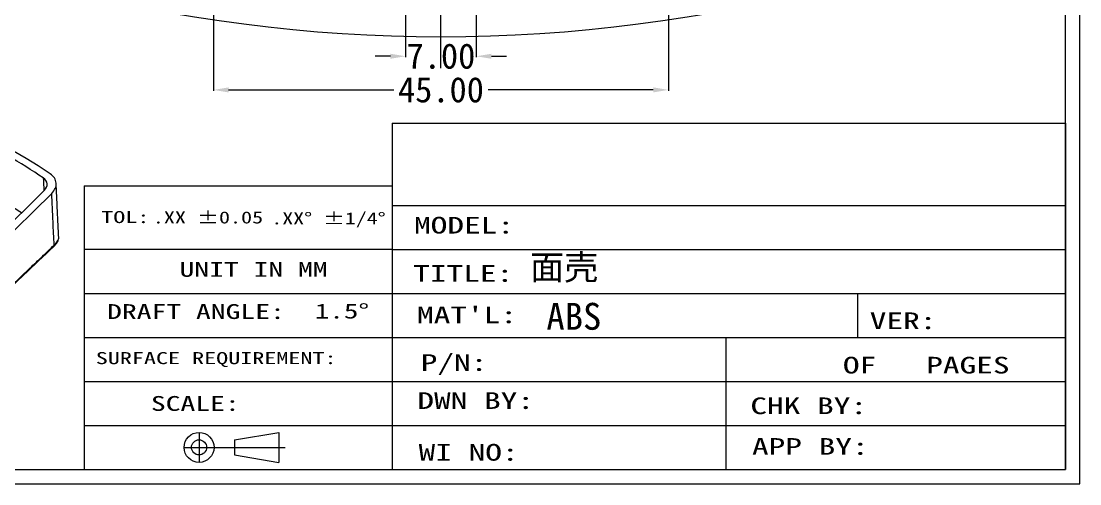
# Model space of a CAD drawing. Extents: x 25 to 585, y 188 to 465.
# Drawn here: x 216.7 to 321.4, y 188.1 to 233.9 of the extents above; entities that cross this region are included whole.
import ezdxf
from ezdxf.enums import TextEntityAlignment as Align

# ---------------------------------------------------------------- set-up
doc = ezdxf.new("R2010")
doc.units = 0
doc.header["$MEASUREMENT"] = 0
doc.linetypes.add('PHANTOM', pattern=[2.5, 1.25, -0.25, 0.25, -0.25, 0.25, -0.25])
doc.layers.add('10', color=7, linetype='Continuous')
doc.dimstyles.new('1', dxfattribs={"dimtxt": 2.5, "dimasz": 1.5, "dimexe": 0.1, "dimexo": 0.1, "dimgap": 0.09, "dimtad": 0, "dimzin": 0, "dimdsep": 46, "dimtxsty": 'Standard', "dimcen": 0, "dimclrd": 4, "dimclre": 4, "dimclrt": 3, "dimadec": 1, "dimazin": 0, "dimtfac": 1, "dimtofl": 0, "dimtmove": 0, "dimatfit": 3, "dimfxl": 0.18, "dimtolj": 1, "dimtzin": 0, "dimlwd": 9, "dimlwe": 9, "dimarcsym": 0})

# ---------------------------------------------------------------- blocks, each defined once
blk = doc.blocks.new('*D80')
at = {"color": 4, "linetype": 'Continuous', "lineweight": 9}
for p, q in [((254.7, 234.81), (254.7, 230.33)), ((261.7, 234.81), (261.7, 230.33)), ((253.2, 230.43), (251.7, 230.43)), ((263.2, 230.43), (264.7, 230.43))]:
    blk.add_line(p, q, dxfattribs=at)
for points in [[(253.2, 230.68), (253.2, 230.18), (254.7, 230.43)], [(263.2, 230.68), (263.2, 230.18), (261.7, 230.43)]]:
    blk.add_solid(points, dxfattribs=at)
at = {"layer": 'Defpoints', "color": 0, "linetype": 'Continuous', "lineweight": 9}
for p in [(254.7, 234.91), (261.7, 234.91), (261.7, 230.43)]:
    blk.add_point(p, dxfattribs=at)
at = {"color": 3, "linetype": 'Continuous', "lineweight": 9, "insert": (258.2, 230.43), "char_height": 2.5, "attachment_point": 5}
blk.add_mtext('\\A1;7.00', dxfattribs=at)
blk = doc.blocks.new('*D81')
at = {"color": 4, "linetype": 'Continuous', "lineweight": 9}
for p, q in [((235.7, 238.77), (235.7, 227)), ((280.7, 238.77), (280.7, 227)), ((237.2, 227.1), (253.53, 227.1)), ((279.2, 227.1), (262.88, 227.1))]:
    blk.add_line(p, q, dxfattribs=at)
for points in [[(237.2, 227.35), (237.2, 226.85), (235.7, 227.1)], [(279.2, 227.35), (279.2, 226.85), (280.7, 227.1)]]:
    blk.add_solid(points, dxfattribs=at)
at = {"layer": 'Defpoints', "color": 0, "linetype": 'Continuous', "lineweight": 9}
for p in [(235.7, 238.87), (280.7, 238.87), (280.7, 227.1)]:
    blk.add_point(p, dxfattribs=at)
at = {"color": 3, "linetype": 'Continuous', "lineweight": 9, "insert": (258.2, 227.1), "char_height": 2.5, "attachment_point": 5}
blk.add_mtext('\\A1;45.00', dxfattribs=at)
blk = doc.blocks.new('*T146')
at = {"linetype": 'ByBlock', "width": 1.2}
blk.add_text('WI NO:', height=1.8, dxfattribs=at).set_placement((320.43, 5.76), (331.23, 5.76), align=Align.FIT)
blk = doc.blocks.new('*T150')
at = {"linetype": 'ByBlock', "width": 1.090909}
blk.add_text('DRAFT ANGLE:', height=1.6, dxfattribs=at).set_placement((279.54, 21.07), (298.74, 21.07), align=Align.FIT)
blk = doc.blocks.new('*T152')
at = {"linetype": 'ByBlock', "width": 1.111111}
blk.add_text('UNIT IN MM', height=1.6, dxfattribs=at).set_placement((287.36, 25.63), (303.36, 25.63), align=Align.FIT)
blk = doc.blocks.new('*T149')
at = {"linetype": 'ByBlock', "width": 1.309524}
blk.add_text('.XX %%p0.05', height=1.3, dxfattribs=at).set_placement((284.48, 31.39), (296.39, 31.39), align=Align.FIT)
blk = doc.blocks.new('*T153')
at = {"linetype": 'ByBlock', "width": 1.2}
blk.add_text('SCALE:', height=1.6, dxfattribs=at).set_placement((284.27, 11.14), (293.87, 11.14), align=Align.FIT)
blk = doc.blocks.new('*T151')
at = {"linetype": 'ByBlock', "width": 1.071429}
blk.add_text('SURFACE REQUIREMENT:', height=1.3, dxfattribs=at).set_placement((278.32, 16.19), (304.32, 16.19), align=Align.FIT)
blk = doc.blocks.new('*T148')
at = {"linetype": 'ByBlock', "width": 1.333333}
blk.add_text('TOL:', height=1.3, dxfattribs=at).set_placement((278.91, 31.43), (284.11, 31.43), align=Align.FIT)
blk = doc.blocks.new('*T154')
at = {"linetype": 'ByBlock', "width": 1.571429}
blk.add_text('1.5%%d', height=1.6, dxfattribs=at).set_placement((301.97, 21.12), (307.84, 21.12), align=Align.FIT)
blk = doc.blocks.new('*T147')
at = {"linetype": 'ByBlock', "width": 1.1875}
blk.add_text('.XX%%d %%p1/4%%d', height=1.3, dxfattribs=at).set_placement((297.28, 31.29), (309.63, 31.29), align=Align.FIT)
blk = doc.blocks.new('*T158')
at = {"linetype": 'ByBlock', "width": 1.285714}
blk.add_text('TITLE:', height=1.8, dxfattribs=at).set_placement((319.85, 25.09), (330.65, 25.09), align=Align.FIT)
blk = doc.blocks.new('*T155')
at = {"linetype": 'ByBlock', "width": 1.2}
blk.add_text('MODEL:', height=1.8, dxfattribs=at).set_placement((319.94, 30.3), (330.74, 30.3), align=Align.FIT)
blk = doc.blocks.new('*T157')
at = {"linetype": 'ByBlock', "width": 1.333333}
blk.add_text('P/N:', height=1.8, dxfattribs=at).set_placement((320.66, 15.46), (327.86, 15.46), align=Align.FIT)
blk = doc.blocks.new('*T156')
at = {"linetype": 'ByBlock', "width": 1.105263}
blk.add_text('DWN BY:', height=1.8, dxfattribs=at).set_placement((320.3, 11.35), (332.9, 11.35), align=Align.FIT)
blk = doc.blocks.new('*T159')
at = {"linetype": 'ByBlock', "width": 1.333333}
blk.add_text("MAT'L:", height=1.8, dxfattribs=at).set_placement((320.26, 20.61), (331.06, 20.61), align=Align.FIT)
blk = doc.blocks.new('*T144')
at = {"linetype": 'ByBlock', "width": 1.166667}
blk.add_text('APP BY:', height=1.8, dxfattribs=at).set_placement((356.43, 6.4), (369.03, 6.4), align=Align.FIT)
blk = doc.blocks.new('*T161')
at = {"linetype": 'ByBlock', "width": 1.034483}
blk.add_text('OF   PAGES', height=1.8, dxfattribs=at).set_placement((366.25, 15.18), (384.25, 15.18), align=Align.FIT)
blk = doc.blocks.new('*T160')
at = {"linetype": 'ByBlock', "width": 1.2}
blk.add_text('VER:', height=1.8, dxfattribs=at).set_placement((369.15, 19.98), (376.35, 19.98), align=Align.FIT)
blk = doc.blocks.new('*T145')
at = {"linetype": 'ByBlock', "width": 1.166667}
blk.add_text('CHK BY:', height=1.8, dxfattribs=at).set_placement((356.26, 10.79), (368.86, 10.79), align=Align.FIT)

msp = doc.modelspace()

# ---------------------------------------------------------------- linework, layer by layer
at = {"color": 7, "linetype": 'Continuous', "lineweight": 9}
for p, q in [((321.398, 188.106), (321.398, 397.403)), ((319.989, 189.515), (319.989, 395.994)), ((26.831, 189.515), (319.989, 189.515)), ((25.422, 188.106), (321.398, 188.106))]:
    msp.add_line(p, q, dxfattribs=at)
at = {"lineweight": 9}
for p, q in [((253.391, 223.791), (319.989, 223.791)), ((253.391, 223.791), (253.391, 189.515)), ((319.989, 223.791), (319.989, 189.515)), ((222.913, 217.614), (222.913, 189.515)), ((222.913, 217.614), (253.391, 217.614)), ((253.391, 217.614), (253.391, 189.515)), ((253.391, 215.67), (319.989, 215.67)), ((253.391, 211.308), (222.913, 211.308)), ((253.391, 211.308), (319.989, 211.308)), ((222.913, 206.951), (253.391, 206.951)), ((253.391, 206.951), (319.989, 206.951)), ((299.453, 202.592), (299.453, 206.951)), ((222.913, 202.592), (253.391, 202.592)), ((253.391, 202.592), (319.989, 202.592)), ((286.396, 202.592), (286.396, 189.515)), ((222.913, 198.233), (253.391, 198.233)), ((253.391, 198.233), (319.989, 198.233)), ((222.913, 193.874), (253.391, 193.874)), ((253.391, 193.874), (319.989, 193.874)), ((237.783, 192.461), (242.173, 193.197)), ((242.173, 193.197), (242.173, 190.23)), ((237.783, 192.461), (237.783, 190.966)), ((237.783, 190.966), (242.173, 190.23))]:
    msp.add_line(p, q, dxfattribs=at)
at = {"color": 3, "lineweight": 9}
for p, q in [((234.272, 193.197), (234.272, 190.23)), ((232.788, 191.714), (242.781, 191.714))]:
    msp.add_line(p, q, dxfattribs=at)
at = {"lineweight": 9}
for radius in [1.484, 0.747]:
    msp.add_circle((234.272, 191.714), radius, dxfattribs=at)
at = {"layer": '10', "color": 1, "linetype": 'PHANTOM', "lineweight": 9, "ltscale": 8}
msp.add_line((258.202, 229.262), (258.202, 353.372), dxfattribs=at)
at = {"layer": '10', "color": 7, "linetype": 'Continuous', "lineweight": 9}
for p, q in [((199.654, 198.115), (218.954, 217.137)), ((200.391, 197.834), (219.693, 216.857))]:
    msp.add_line(p, q, dxfattribs=at)
msp.add_arc((258.202, 384.541), 152.173, 255.23293, 284.76707, dxfattribs=at)
for centre, major_axis, ratio, start_param, end_param in [((178.02, 193.513), (-54.479, -5.761), 0.6355119, 3.7813758, 4.2968438), ((178.02, 193.513), (-53.583, -5.666), 0.6355119, 3.781392, 3.972247), ((219.644, 211.851), (-0.248, 0.261), 0.6200467, 3.1412361, 3.7664677)]:
    msp.add_ellipse(centre, major_axis=major_axis, ratio=ratio, start_param=start_param, end_param=end_param, dxfattribs=at)
for points, knots in [([(218.954, 217.137), (219.157, 217.337), (219.258, 217.569), (219.222, 218.021), (219.087, 218.231), (218.855, 218.39)], [0, 0, 0, 0, 0.5, 0.5, 1, 1, 1, 1]), ([(219.693, 216.857), (220.008, 217.168), (220.164, 217.528), (220.109, 218.231), (219.898, 218.558), (219.538, 218.805)], [0, 0, 0, 0, 0.5, 0.5, 1, 1, 1, 1]), ([(219.94, 211.729), (219.903, 212.496), (219.866, 213.263), (219.829, 214.03), (219.784, 214.972), (219.738, 215.914), (219.693, 216.857)], [0, 0, 0, 0, 0.4486707, 0.4486707, 0.4486707, 1, 1, 1, 1]), ([(200.739, 193.377), (202.523, 195.073), (207.915, 200.197), (214.299, 206.297), (218.899, 210.651), (219.892, 211.59)], [0, 0, 0, 0, 0.279493, 0.8445625, 1, 1, 1, 1]), ([(200.786, 193.516), (203.979, 196.551), (207.171, 199.587), (211.959, 204.14), (213.556, 205.658), (215.95, 207.935), (216.748, 208.694), (217.945, 209.832), (218.344, 210.212), (219.142, 210.971), (219.541, 211.35), (219.94, 211.729)], [0, 0, 0, 0, 0.5, 0.5, 0.75, 0.75, 0.875, 0.875, 0.9375, 0.9375, 1, 1, 1, 1]), ([(219.89, 211.59), (219.987, 211.68), (220.168, 211.875), (220.331, 212.155), (220.401, 212.366), (220.394, 212.466), (220.393, 212.474)], [0, 0, 0, 0, 0.321719, 0.6834217, 0.9759119, 1, 1, 1, 1]), ([(219.94, 211.729), (220.164, 211.942), (220.309, 212.149), (220.389, 212.399), (220.398, 212.465), (220.396, 212.525)], [0, 0, 0, 0, 0.7238513, 0.7238513, 1, 1, 1, 1])]:
    msp.add_open_spline(points, degree=3, knots=knots, dxfattribs=at)
for points, degree in [([(218.855, 218.39), (218.876, 217.96), (218.896, 217.53), (218.917, 217.1)], 3), ([(220.389, 212.524), (220.131, 217.842)], 1), ([(216.712, 214.925), (216.29, 215.187), (215.861, 215.442), (215.426, 215.691)], 3)]:
    msp.add_open_spline(points, degree=degree, dxfattribs=at)

# ---------------------------------------------------------------- block references
at = {"lineweight": 9, "xscale": 0.9160564588247126, "yscale": 0.9160564588239595, "zscale": 0.9160564588246803}
for name, p in [('*T148', (-30.901, 185.124)), ('*T149', (-30.901, 185.124)), ('*T147', (-30.901, 185.124)), ('*T155', (-37.545, 185.124)), ('*T152', (-30.901, 185.124)), ('*T158', (-37.545, 185.124)), ('*T150', (-30.901, 185.124)), ('*T154', (-30.901, 185.124)), ('*T159', (-37.545, 185.124)), ('*T160', (-37.545, 185.124)), ('*T151', (-30.901, 185.124)), ('*T157', (-37.545, 185.124)), ('*T161', (-37.545, 185.124)), ('*T156', (-37.545, 185.124)), ('*T153', (-30.901, 185.124)), ('*T145', (-37.545, 185.124)), ('*T146', (-37.545, 185.124)), ('*T144', (-37.545, 185.124))]:
    msp.add_blockref(name, p, dxfattribs=at)

# ---------------------------------------------------------------- texts
at = {"color": 3, "lineweight": 9, "insert": (267.025, 210.774), "char_height": 2.46902, "width": 990.00601, "attachment_point": 1}
msp.add_mtext('{\\fSimSun|b0|i0|c134|p54;面壳}', dxfattribs=at)
at = {"color": 3, "linetype": 'Continuous', "lineweight": 9, "insert": (268.63, 206.02), "char_height": 2.6632, "width": 16.82124, "attachment_point": 1}
msp.add_mtext('ABS', dxfattribs=at)

# ---------------------------------------------------------------- dimensions: what is measured, and where the dimension line sits
at = {"linetype": 'Continuous', "lineweight": 9}
for base, p1, p2, picture, middle in [((280.702, 227.097), (235.702, 238.868), (280.702, 238.868), '*D81', (258.202, 227.097)), ((261.702, 230.435), (254.702, 234.91), (261.702, 234.91), '*D80', (258.202, 230.435))]:
    dim = msp.add_linear_dim(base=base, p1=p1, p2=p2, dimstyle='1', dxfattribs=at)
    dim.commit()
    dim.dimension.update_dxf_attribs({"geometry": picture, "text_midpoint": middle})

doc.saveas('drawing.dxf')
